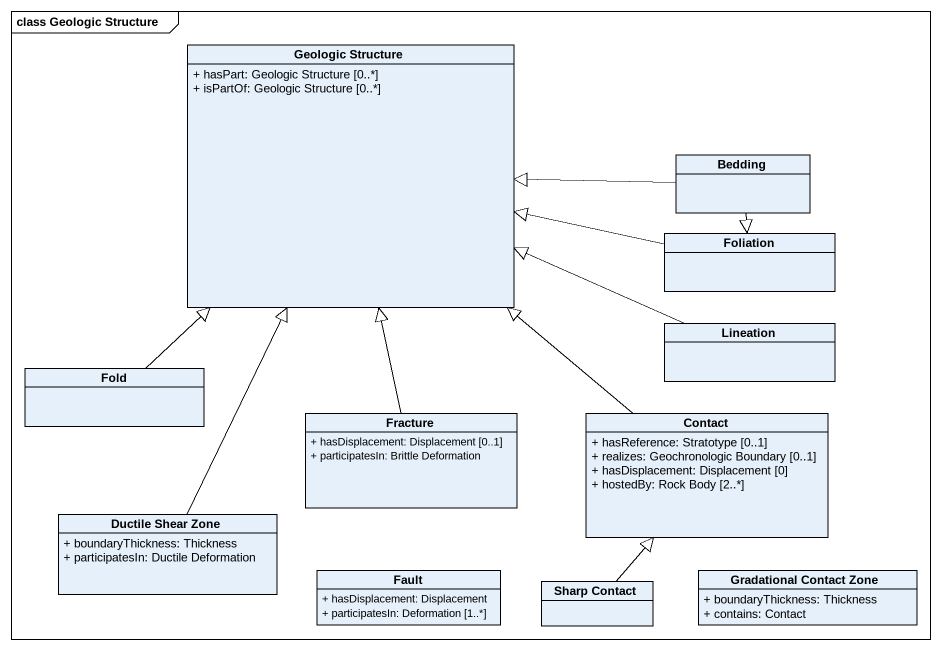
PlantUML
@startuml
mainframe class Geologic Structure
hide circle
hide empty members
skinparam classAttributeIconSize 0
class "Geologic Structure" as Geologic_Structure {
  + hasPart: Geologic Structure [0..*]
  + isPartOf: Geologic Structure [0..*]
}
class Bedding
class Foliation
class Lineation
class Fold
class Fracture {
  + hasDisplacement: Displacement [0..1]
  + participatesIn: Brittle Deformation
}
class Contact {
  + hasReference: Stratotype [0..1]
  + realizes: Geochronologic Boundary [0..1]
  + hasDisplacement: Displacement [0]
  + hostedBy: Rock Body [2..*]
}
class "Ductile Shear Zone" as Ductile_Shear_Zone {
  + boundaryThickness: Thickness
  + participatesIn: Ductile Deformation
}
class Fault {
  + hasDisplacement: Displacement
  + participatesIn: Deformation [1..*]
}
class "Sharp Contact" as Sharp_Contact
class "Gradational Contact Zone" as Gradational_Contact_Zone {
  + boundaryThickness: Thickness
  + contains: Contact
}
Bedding -left-|> Geologic_Structure
Bedding --|> Foliation
Foliation -left-|> Geologic_Structure
Lineation -left-|> Geologic_Structure
Fold -up-|> Geologic_Structure
Fracture -up-|> Geologic_Structure
Contact -up-|> Geologic_Structure
Ductile_Shear_Zone -up-|> Geologic_Structure
Sharp_Contact -up-|> Contact
@enduml
